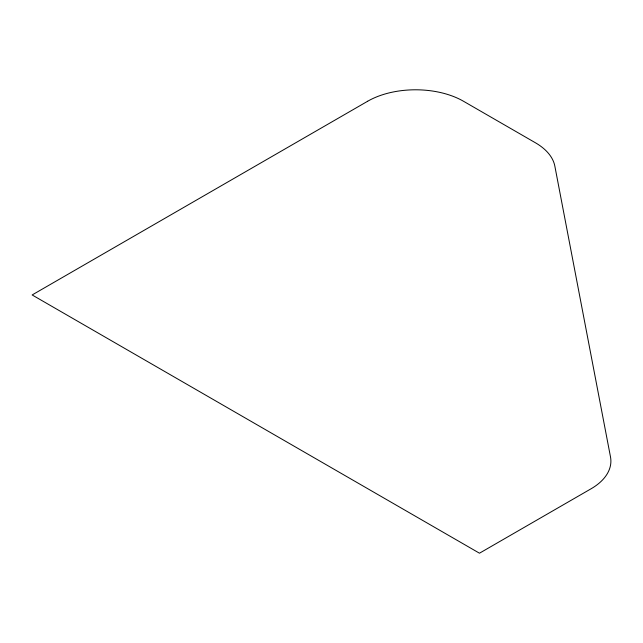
<?xml version="1.0" encoding="UTF-8"?>
<svg xmlns="http://www.w3.org/2000/svg" width="643" height="643" viewBox="0 0 643 643"><rect width="100%" height="100%" fill="white"/><g stroke="black" fill="none" stroke-linecap="round" stroke-linejoin="round"><path stroke-width="0.96" d="M367.643 101.256L32.15 294.952L479.477 553.205L591.038 488.801A67.78 39.135 0 0 0 610.48 456.827L554.845 166.135A67.78 39.135 0 0 0 535.402 142.762L463.499 101.256A67.78 39.135 0 0 0 367.643 101.256"/></g></svg>
